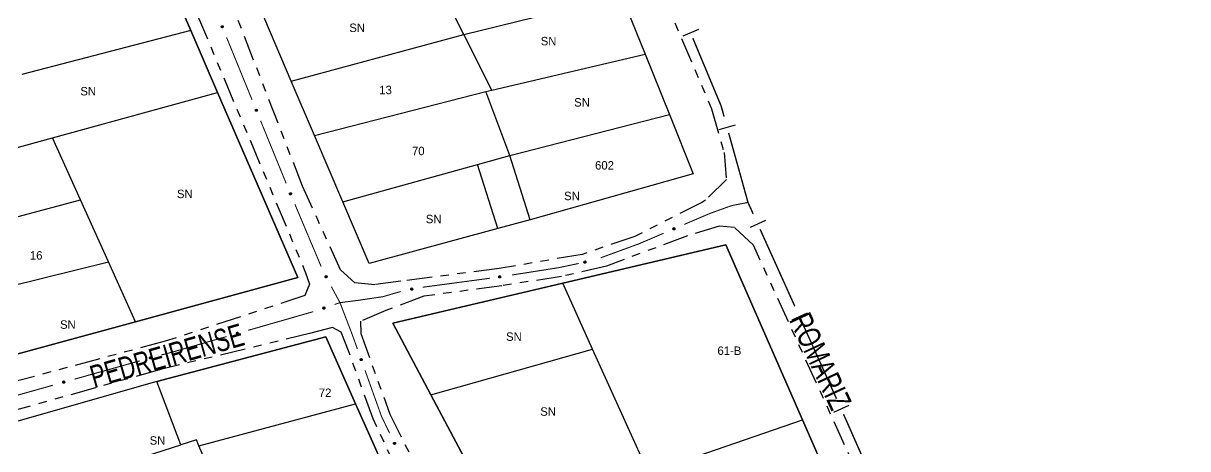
# Model space of a CAD drawing. Extents: x 204614 to 205597, y 4873311 to 4874446.
# Drawn here: x 205137.6 to 205344.2, y 4873926.9 to 4874002.4 of the extents above; entities that cross this region are included whole.
import ezdxf
from ezdxf.enums import TextEntityAlignment as Align

# ---------------------------------------------------------------- set-up
doc = ezdxf.new("R2010")
doc.units = 0
doc.header["$LTSCALE"] = 1.5
doc.header["$MEASUREMENT"] = 0
doc.linetypes.add('TRACO_25', pattern=[8, 3, -1, 1, -1, 1, -1])
for name, color, linetype in [('CD_MALHA_LOTES', 7, 'CONTINUOUS'), ('LM-LIM-SETORES-BAIRROS', 250, 'CONTINUOUS'), ('RU-QUADRA', 210, 'CONTINUOUS'), ('SV-EIXO-RUA-N-PAV', 6, 'CONTINUOUS'), ('SV-RUA-NAO-PAV', 7, 'CONTINUOUS'), ('SV-TXT-RUA-N-PAV', 7, 'CONTINUOUS'), ('Th_NmrPort', 1, 'CONTINUOUS')]:
    doc.layers.add(name, color=color, linetype=linetype)
doc.styles.add('ARIAL', font='ARIAL.SHX')

msp = doc.modelspace()

# ---------------------------------------------------------------- linework, layer by layer
at = {"layer": 'CD_MALHA_LOTES', "linetype": 'Continuous', "flags": 128}
for points in [[(205157.783302, 4874022.994016), (205167.279547, 4874001.095475)], [(205215.770281, 4874000.37061), (205210.124442, 4874011.614376)], [(205215.770281, 4874000.37061), (205243.729311, 4874007.303343)], [(205243.729311, 4874007.303343), (205247.904825, 4873996.929291)], [(205185.115667, 4873992.104977), (205180.414895, 4874003.080736)], [(205167.279547, 4874001.095475), (205137.313925, 4873993.290353)], [(205167.279547, 4874001.095475), (205172.034087, 4873990.131407)], [(205185.115667, 4873992.104977), (205215.770281, 4874000.37061)], [(205220.719198, 4873990.514776), (205215.770281, 4874000.37061)], [(205220.719198, 4873990.514776), (205247.904825, 4873996.929291)], [(205247.904825, 4873996.929291), (205252.219473, 4873986.209562)], [(205189.243058, 4873982.467998), (205185.115667, 4873992.104977)], [(205142.751146, 4873982.081198), (205172.034087, 4873990.131407)], [(205172.034087, 4873990.131407), (205186.278143, 4873957.284313)], [(205189.243058, 4873982.467998), (205219.646215, 4873990.261603)], [(205219.646215, 4873990.261603), (205220.719198, 4873990.514776)], [(205223.931551, 4873978.910161), (205219.646215, 4873990.261603)], [(205223.931551, 4873978.910161), (205252.219473, 4873986.209562)], [(205252.219473, 4873986.209562), (205256.462711, 4873975.667253)], [(205113.652506, 4873974.081655), (205142.751146, 4873982.081198)], [(205147.712359, 4873971.087449), (205142.751146, 4873982.081198)], [(205194.272844, 4873970.724033), (205189.243058, 4873982.467998)], [(205218.151972, 4873977.314934), (205223.931551, 4873978.910161)], [(205227.540817, 4873967.533744), (205223.931551, 4873978.910161)], [(205194.272844, 4873970.724033), (205218.151972, 4873977.314934)], [(205221.753915, 4873965.97037), (205218.151972, 4873977.314934)], [(205256.462711, 4873975.667253), (205227.540817, 4873967.533744)], [(205118.534239, 4873963.245938), (205147.712359, 4873971.087449)], [(205152.698706, 4873960.086017), (205147.712359, 4873971.087449)], [(205198.947579, 4873959.809069), (205194.272844, 4873970.724033)], [(205227.540817, 4873967.533744), (205221.753915, 4873965.97037)], [(205221.753915, 4873965.97037), (205198.947579, 4873959.809069)], [(205233.332133, 4873956.311384), (205262.214263, 4873963.110989)], [(205262.214263, 4873963.110989), (205275.82203, 4873932.04347)], [(205123.243177, 4873952.793768), (205152.698706, 4873960.086017)], [(205157.484357, 4873949.460591), (205152.698706, 4873960.086017)], [(205186.278143, 4873957.284313), (205157.484357, 4873949.460591)], [(205209.876053, 4873936.501153), (205203.123809, 4873949.199559), (205233.332133, 4873956.311384)], [(205238.592087, 4873944.613724), (205233.332133, 4873956.311384)], [(205157.484357, 4873949.460591), (205128.315522, 4873941.534961)], [(205161.269092, 4873938.86202), (205191.239296, 4873946.782938)], [(205191.239296, 4873946.782938), (205196.531992, 4873934.915591)], [(205209.876053, 4873936.501153), (205238.592087, 4873944.613724)], [(205247.820775, 4873924.277697), (205238.592087, 4873944.613724)], [(205161.269092, 4873938.86202), (205133.251673, 4873930.908573)], [(205165.544282, 4873927.65371), (205161.269092, 4873938.86202)], [(205220.214994, 4873917.057532), (205209.876053, 4873936.501153)], [(205168.751099, 4873927.456334), (205196.531992, 4873934.915591)], [(205196.531992, 4873934.915591), (205201.824179, 4873923.049388)], [(205248.56386, 4873922.640259), (205275.82203, 4873932.04347)], [(205275.82203, 4873932.04347), (205280.84233, 4873920.58176)], [(205138.964417, 4873919.132025), (205165.544282, 4873927.65371)], [(205168.283297, 4873928.531857), (205165.544282, 4873927.65371)], [(205168.751099, 4873927.456334), (205168.283297, 4873928.531857)], [(205173.81427, 4873915.815606), (205168.751099, 4873927.456334)]]:
    msp.add_lwpolyline(points, dxfattribs=at)
at = {"layer": 'LM-LIM-SETORES-BAIRROS'}
for points in [[(205257.371789, 4874001.253772), (205254.603659, 4874000.097288)], [(205263.909216, 4873984.309076), (205261.019314, 4873983.5038)], [(205269.262869, 4873967.401343), (205266.528329, 4873966.167531)], [(205276.665738, 4873950.994102), (205273.931198, 4873949.760291)], [(205284.068606, 4873934.586862), (205281.334066, 4873933.35305)]]:
    msp.add_lwpolyline(points, dxfattribs=at)
at = {"layer": 'LM-LIM-SETORES-BAIRROS', "const_width": 0.25}
for points in [[(205261.404126, 4873987.710969), (205256.373218, 4873999.75282)], [(205261.658989, 4873986.79634), (205261.404126, 4873987.710969)], [(205261.927414, 4873985.833039), (205261.658989, 4873986.79634)], [(205266.169043, 4873970.611065), (205262.73269, 4873982.943138)], [(205266.250518, 4873970.43049), (205266.169043, 4873970.611065)], [(205267.073058, 4873968.607464), (205266.250518, 4873970.43049)], [(205274.475927, 4873952.200223), (205268.30687, 4873965.872923)], [(205281.878795, 4873935.792983), (205275.709738, 4873949.465683)], [(205283.576361, 4873932.030608), (205283.112607, 4873933.058443)], [(205283.929074, 4873931.232703), (205283.576361, 4873932.030608)], [(205289.185074, 4873919.342604), (205283.929074, 4873931.232703)]]:
    msp.add_lwpolyline(points, dxfattribs=at)
at = {"layer": 'RU-QUADRA', "linetype": 'Continuous', "flags": 128}
for points in [[(205151.663073, 4874070.323337), (205179.86207, 4874077.836039), (205211.904237, 4874086.372628), (205216.429453, 4874075.129745), (205221.086538, 4874063.559233), (205229.873423, 4874041.728249), (205238.910807, 4874019.274899), (205243.729311, 4874007.303343), (205247.904825, 4873996.929291), (205252.219473, 4873986.209562), (205256.462711, 4873975.667253), (205227.540817, 4873967.533744), (205221.753915, 4873965.97037), (205198.947579, 4873959.809069), (205194.272844, 4873970.724033), (205189.243058, 4873982.467998), (205185.115667, 4873992.104977), (205180.414895, 4874003.080736), (205177.693247, 4874009.435467), (205175.130128, 4874015.420055), (205170.706796, 4874025.748019), (205165.976913, 4874036.79175), (205161.648691, 4874046.897646), (205156.348956, 4874059.271912)], [(205128.315522, 4873941.534961), (205157.484357, 4873949.460591), (205186.278143, 4873957.284313), (205172.034087, 4873990.131407), (205167.279547, 4874001.095475), (205157.783302, 4874022.994016), (205148.14284, 4874045.225124), (205138.668342, 4874067.073514), (205108.385432, 4874058.815806), (205079.078278, 4874050.824174), (205088.844708, 4874029.146164), (205098.609876, 4874007.470956), (205103.604557, 4873996.384536), (205108.695285, 4873985.084926), (205113.652506, 4873974.081655), (205118.534239, 4873963.245938), (205123.243177, 4873952.793768)]]:
    msp.add_lwpolyline(points, close=True, dxfattribs=at)
for points in [[(205280.84233, 4873920.58176), (205275.82203, 4873932.04347), (205262.214263, 4873963.110989), (205233.332133, 4873956.311384), (205203.123809, 4873949.199559), (205209.876053, 4873936.501153), (205220.214994, 4873917.057532)], [(205201.824179, 4873923.049388), (205196.531992, 4873934.915591), (205191.239296, 4873946.782938), (205161.269092, 4873938.86202), (205133.251673, 4873930.908573)]]:
    msp.add_lwpolyline(points, dxfattribs=at)
at = {"layer": 'SV-EIXO-RUA-N-PAV'}
for points in [[(205172.926796, 4874001.928693), (205172.972154, 4874001.910397), (205173.007395, 4874001.885398), (205173.030787, 4874001.856088), (205173.044704, 4874001.824797), (205173.055337, 4874001.791181), (205173.058579, 4874001.754925), (205173.053264, 4874001.713887), (205173.035231, 4874001.668258), (205173.007249, 4874001.63384), (205172.97974, 4874001.609369), (205172.947948, 4874001.592979), (205172.915119, 4874001.583197), (205172.877346, 4874001.581075), (205172.835811, 4874001.586867), (205172.790368, 4874001.606111), (205172.755987, 4874001.630856), (205172.734105, 4874001.6598), (205172.71783, 4874001.691867), (205172.707386, 4874001.726316), (205172.704409, 4874001.761924), (205172.710316, 4874001.803733), (205172.729904, 4874001.848333), (205172.754193, 4874001.882907), (205172.782822, 4874001.905189), (205172.814753, 4874001.920501), (205172.848339, 4874001.931576), (205172.884649, 4874001.936352), (205172.926796, 4874001.928693)], [(205178.977694, 4873987.116986), (205179.023051, 4873987.098691), (205179.058293, 4873987.073692), (205179.081685, 4873987.044382), (205179.095602, 4873987.013091), (205179.106234, 4873986.979475), (205179.109477, 4873986.943219), (205179.104162, 4873986.902181), (205179.086128, 4873986.856552), (205179.058146, 4873986.822134), (205179.030638, 4873986.797663), (205178.998845, 4873986.781273), (205178.966016, 4873986.771491), (205178.928244, 4873986.769368), (205178.886708, 4873986.775161), (205178.841266, 4873986.794404), (205178.806884, 4873986.81915), (205178.785003, 4873986.848094), (205178.768727, 4873986.880161), (205178.758284, 4873986.914609), (205178.755306, 4873986.950218), (205178.761213, 4873986.992027), (205178.780801, 4873987.036627), (205178.80509, 4873987.071201), (205178.83372, 4873987.093483), (205178.86565, 4873987.108795), (205178.899236, 4873987.119869), (205178.935547, 4873987.124646), (205178.977694, 4873987.116986)], [(205185.033678, 4873972.308811), (205185.07925, 4873972.291056), (205185.114786, 4873972.266477), (205185.138525, 4873972.237447), (205185.152813, 4873972.206324), (205185.163844, 4873972.172837), (205185.167517, 4873972.136622), (205185.16269, 4873972.095524), (205185.145201, 4873972.049684), (205185.11763, 4873972.014935), (205185.090414, 4873971.990139), (205185.058819, 4873971.973372), (205185.026108, 4873971.963201), (205184.988364, 4873971.960629), (205184.946762, 4873971.965928), (205184.901094, 4873971.98463), (205184.866421, 4873972.008965), (205184.844197, 4873972.037647), (205184.827541, 4873972.069518), (205184.816689, 4873972.10384), (205184.813288, 4873972.139411), (205184.818698, 4873972.181287), (205184.837755, 4873972.226117), (205184.861631, 4873972.260976), (205184.889994, 4873972.283597), (205184.92174, 4873972.299288), (205184.955192, 4873972.310761), (205184.991443, 4873972.315969), (205185.033678, 4873972.308811)], [(205253.20077, 4873965.885079), (205253.183209, 4873965.839433), (205253.158781, 4873965.803793), (205253.129852, 4873965.779931), (205253.09879, 4873965.765511), (205253.06535, 4873965.754338), (205253.029151, 4873965.750511), (205252.988032, 4873965.755164), (205252.942119, 4873965.772459), (205252.907254, 4873965.799882), (205252.882343, 4873965.826993), (205252.865441, 4873965.858517), (205252.855131, 4873965.891184), (205252.8524, 4873965.928917), (205252.857522, 4873965.97054), (205252.87603, 4873966.016287), (205252.900218, 4873966.051064), (205252.928806, 4873966.073409), (205252.960605, 4873966.0902), (205252.994881, 4873966.101197), (205253.030437, 4873966.104749), (205253.072336, 4873966.099516), (205253.117246, 4873966.08065), (205253.152207, 4873966.056922), (205253.174948, 4873966.028656), (205253.190773, 4873965.996976), (205253.202388, 4873965.963573), (205253.207749, 4873965.927344), (205253.20077, 4873965.885079)], [(205237.393031, 4873959.945817), (205237.366897, 4873959.904476), (205237.335983, 4873959.87429), (205237.302952, 4873959.856535), (205237.269673, 4873959.848455), (205237.234695, 4873959.844025), (205237.198445, 4873959.847338), (205237.159026, 4873959.859927), (205237.117372, 4873959.885852), (205237.08853, 4873959.919553), (205237.06939, 4873959.951005), (205237.058968, 4873959.985222), (205237.055233, 4873960.019273), (205237.059919, 4873960.056813), (205237.073067, 4873960.096636), (205237.10015, 4873960.13789), (205237.13066, 4873960.167276), (205237.16306, 4873960.183611), (205237.197526, 4873960.193872), (205237.233289, 4873960.197967), (205237.268854, 4873960.19451), (205237.308926, 4873960.181199), (205237.349289, 4873960.15393), (205237.378946, 4873960.123834), (205237.395731, 4873960.091672), (205237.405069, 4873960.057513), (205237.409939, 4873960.022485), (205237.408126, 4873959.985907), (205237.393031, 4873959.945817)], [(205191.326305, 4873957.613313), (205191.373351, 4873957.599944), (205191.411051, 4873957.578834), (205191.437427, 4873957.552177), (205191.454592, 4873957.522544), (205191.468739, 4873957.490249), (205191.475818, 4873957.454543), (205191.474897, 4873957.413173), (205191.461818, 4873957.365885), (205191.437654, 4873957.328687), (205191.412904, 4873957.30143), (205191.383034, 4873957.281752), (205191.351431, 4873957.268534), (205191.314099, 4873957.262408), (205191.272183, 4873957.26375), (205191.224952, 4873957.278053), (205191.188134, 4873957.299002), (205191.163299, 4873957.325456), (205191.143706, 4873957.35561), (205191.129658, 4873957.388753), (205191.122911, 4873957.423843), (205191.124339, 4873957.466043), (205191.139074, 4873957.512473), (205191.159549, 4873957.549433), (205191.185647, 4873957.574633), (205191.215768, 4873957.593254), (205191.247986, 4873957.607837), (205191.283583, 4873957.616448), (205191.326305, 4873957.613313)], [(205222.259028, 4873957.311419), (205222.229891, 4873957.272137), (205222.196816, 4873957.244335), (205222.162555, 4873957.229087), (205222.128767, 4873957.223507), (205222.093557, 4873957.221691), (205222.057654, 4873957.227693), (205222.019281, 4873957.24318), (205221.979671, 4873957.272133), (205221.953417, 4873957.307887), (205221.936671, 4873957.340676), (205221.928824, 4873957.375573), (205221.927633, 4873957.409808), (205221.9351, 4873957.446896), (205221.951175, 4873957.48563), (205221.981252, 4873957.524754), (205222.013865, 4873957.551788), (205222.04739, 4873957.565667), (205222.082524, 4873957.573334), (205222.118493, 4873957.574757), (205222.153702, 4873957.568662), (205222.192672, 4873957.552407), (205222.230895, 4873957.522209), (205222.258229, 4873957.48999), (205222.272575, 4873957.456668), (205222.279345, 4873957.421909), (205222.281595, 4873957.386616), (205222.277065, 4873957.350274), (205222.259028, 4873957.311419)], [(205206.654859, 4873955.147794), (205206.627486, 4873955.107264), (205206.595672, 4873955.078027), (205206.562119, 4873955.061279), (205206.52861, 4873955.054211), (205206.493514, 4873955.050841), (205206.457381, 4873955.05525), (205206.418361, 4873955.069026), (205206.377511, 4873955.0962), (205206.349702, 4873955.130759), (205206.331523, 4873955.162775), (205206.322141, 4873955.197292), (205206.319438, 4873955.23144), (205206.325259, 4873955.268822), (205206.339606, 4873955.308229), (205206.367925, 4873955.348644), (205206.399311, 4873955.377093), (205206.43219, 4873955.39244), (205206.466951, 4873955.401653), (205206.502822, 4873955.404664), (205206.538266, 4873955.400132), (205206.577916, 4873955.385615), (205206.617436, 4873955.357136), (205206.646168, 4873955.326156), (205206.661972, 4873955.293501), (205206.670272, 4873955.259075), (205206.67408, 4873955.223915), (205206.67116, 4873955.187409), (205206.654859, 4873955.147794)], [(205191.073078, 4873951.820434), (205191.051935, 4873951.776332), (205191.024746, 4873951.742751), (205190.994007, 4873951.721271), (205190.961894, 4873951.709372), (205190.92767, 4873951.700899), (205190.891281, 4873951.69997), (205190.850664, 4873951.707884), (205190.806275, 4873951.728783), (205190.773706, 4873951.758897), (205190.751034, 4873951.787906), (205190.736699, 4873951.820677), (205190.729025, 4873951.854062), (205190.729309, 4873951.891893), (205190.737732, 4873951.932976), (205190.759827, 4873951.977102), (205190.786709, 4873952.00984), (205190.816986, 4873952.029836), (205190.850023, 4873952.04404), (205190.885066, 4873952.052271), (205190.920792, 4873952.052978), (205190.962141, 4873952.044423), (205191.005405, 4873952.022039), (205191.038363, 4873951.9956), (205191.058779, 4873951.965611), (205191.07203, 4873951.932771), (205191.080946, 4873951.898549), (205191.083403, 4873951.862008), (205191.073078, 4873951.820434)], [(205175.717403, 4873947.314612), (205175.694314, 4873947.271496), (205175.665654, 4873947.239162), (205175.633988, 4873947.219073), (205175.601377, 4873947.208618), (205175.56681, 4873947.20168), (205175.530415, 4873947.202374), (205175.490192, 4873947.212091), (205175.446778, 4873947.234949), (205175.415585, 4873947.266485), (205175.394229, 4873947.296477), (205175.381369, 4873947.329854), (205175.375192, 4873947.363548), (205175.377162, 4873947.401328), (205175.387408, 4873947.441995), (205175.411449, 4873947.485092), (205175.439764, 4873947.516599), (205175.470903, 4873947.535225), (205175.50454, 4873947.547941), (205175.539916, 4873947.554602), (205175.575637, 4873947.553715), (205175.616564, 4873947.543325), (205175.658786, 4873947.519034), (205175.690533, 4873947.491152), (205175.709592, 4873947.460282), (205175.721365, 4873947.426884), (205175.728746, 4873947.392298), (205175.729572, 4873947.355684), (205175.717403, 4873947.314612)], [(205160.313565, 4873942.988521), (205160.290215, 4873942.945546), (205160.26136, 4873942.913386), (205160.229573, 4873942.89349), (205160.196899, 4873942.883233), (205160.16229, 4873942.876504), (205160.1259, 4873942.877418), (205160.085736, 4873942.887379), (205160.042462, 4873942.910499), (205160.01146, 4873942.942224), (205159.990287, 4873942.972344), (205159.977629, 4873943.005799), (205159.971656, 4873943.039529), (205159.973855, 4873943.077297), (205159.984347, 4873943.117901), (205160.008649, 4873943.160852), (205160.037154, 4873943.192187), (205160.068405, 4873943.210624), (205160.102119, 4873943.223136), (205160.137534, 4873943.229582), (205160.17325, 4873943.228479), (205160.214112, 4873943.217842), (205160.256187, 4873943.193295), (205160.287765, 4873943.165221), (205160.306636, 4873943.134237), (205160.318207, 4873943.100768), (205160.325378, 4873943.066138), (205160.325982, 4873943.02952), (205160.313565, 4873942.988521)], [(205197.589931, 4873942.909782), (205197.634441, 4873942.889511), (205197.668549, 4873942.862987), (205197.690631, 4873942.832677), (205197.703159, 4873942.800805), (205197.712304, 4873942.766754), (205197.713949, 4873942.73039), (205197.706836, 4873942.689626), (205197.686814, 4873942.644834), (205197.657347, 4873942.611679), (205197.628789, 4873942.588441), (205197.596307, 4873942.573463), (205197.56308, 4873942.565134), (205197.52525, 4873942.564674), (205197.48401, 4873942.572286), (205197.439457, 4873942.593508), (205197.406196, 4873942.619741), (205197.385608, 4873942.649619), (205197.370757, 4873942.68237), (205197.361838, 4873942.717244), (205197.360429, 4873942.752949), (205197.368168, 4873942.794459), (205197.389697, 4873942.838155), (205197.415482, 4873942.871627), (205197.445063, 4873942.892629), (205197.477636, 4873942.906524), (205197.511677, 4873942.916111), (205197.548162, 4873942.919287), (205197.589931, 4873942.909782)], [(205144.908365, 4873938.666507), (205144.885015, 4873938.623532), (205144.85616, 4873938.591372), (205144.824373, 4873938.571475), (205144.791699, 4873938.561218), (205144.75709, 4873938.554489), (205144.7207, 4873938.555403), (205144.680536, 4873938.565364), (205144.637262, 4873938.588484), (205144.60626, 4873938.620209), (205144.585087, 4873938.65033), (205144.572429, 4873938.683784), (205144.566456, 4873938.717514), (205144.568655, 4873938.755283), (205144.579147, 4873938.795886), (205144.603448, 4873938.838837), (205144.631954, 4873938.870172), (205144.663205, 4873938.888609), (205144.696919, 4873938.901121), (205144.732334, 4873938.907568), (205144.76805, 4873938.906464), (205144.808912, 4873938.895827), (205144.850987, 4873938.87128), (205144.882564, 4873938.843206), (205144.901436, 4873938.812222), (205144.913007, 4873938.778753), (205144.920178, 4873938.744123), (205144.920782, 4873938.707505), (205144.908365, 4873938.666507)], [(205203.482826, 4873928.068305), (205203.529236, 4873928.052874), (205203.565967, 4873928.030121), (205203.591141, 4873928.002326), (205203.606983, 4873927.971964), (205203.61969, 4873927.939077), (205203.625187, 4873927.903093), (205203.622442, 4873927.861803), (205203.607288, 4873927.815139), (205203.581507, 4873927.779043), (205203.555578, 4873927.752905), (205203.524869, 4873927.734563), (205203.492714, 4873927.722754), (205203.455147, 4873927.71828), (205203.413332, 4873927.721471), (205203.366778, 4873927.737844), (205203.33092, 4873927.760397), (205203.307276, 4873927.787921), (205203.289033, 4873927.81891), (205203.276462, 4873927.852641), (205203.271269, 4873927.887994), (205203.274558, 4873927.93009), (205203.291327, 4873927.975825), (205203.313413, 4873928.011846), (205203.340597, 4873928.03587), (205203.371511, 4873928.053144), (205203.404341, 4873928.06629), (205203.440283, 4873928.073322), (205203.482826, 4873928.068305)]]:
    msp.add_lwpolyline(points, close=True, dxfattribs=at)
for points in [[(205172.704409, 4874001.761924), (205172.790368, 4874001.606111)], [(205172.707386, 4874001.726316), (205172.755987, 4874001.630856)], [(205172.708127, 4874001.740343), (205172.770298, 4874001.624238)], [(205172.710316, 4874001.803733), (205172.835811, 4874001.586867)], [(205172.711647, 4874001.778631), (205172.809726, 4874001.603495)], [(205172.722978, 4874001.823057), (205172.854954, 4874001.586595)], [(205172.729904, 4874001.848333), (205172.877346, 4874001.581075)], [(205172.741942, 4874001.863232), (205172.893473, 4874001.586117)], [(205172.754193, 4874001.882907), (205172.915119, 4874001.583197)], [(205172.769108, 4874001.890544), (205172.929928, 4874001.590692)], [(205172.782822, 4874001.905189), (205172.947948, 4874001.592979)], [(205172.79937, 4874001.910277), (205172.96076, 4874001.601814)], [(205172.814753, 4874001.920501), (205172.97974, 4874001.609369)], [(205172.833992, 4874001.922947), (205172.993264, 4874001.626884)], [(205172.848339, 4874001.931576), (205173.007249, 4874001.63384)], [(205172.868152, 4874001.929532), (205173.019914, 4874001.655459)], [(205172.884649, 4874001.936352), (205173.035231, 4874001.668258)], [(205172.904376, 4874001.931064), (205173.041173, 4874001.693624)], [(205172.926796, 4874001.928693), (205173.053264, 4874001.713887)], [(205172.951098, 4874001.917723), (205173.052735, 4874001.741093)], [(205172.972154, 4874001.910397), (205173.058579, 4874001.754925)], [(205172.992305, 4874001.896233), (205173.052697, 4874001.780875)], [(205173.007395, 4874001.885398), (205173.055337, 4874001.791181)], [(205178.755306, 4873986.950218), (205178.841266, 4873986.794404)], [(205178.758284, 4873986.914609), (205178.806884, 4873986.81915)], [(205178.759024, 4873986.928636), (205178.821196, 4873986.812531)], [(205178.761213, 4873986.992027), (205178.886708, 4873986.775161)], [(205178.762545, 4873986.966924), (205178.860623, 4873986.791789)], [(205178.773875, 4873987.011351), (205178.905851, 4873986.774889)], [(205178.780801, 4873987.036627), (205178.928244, 4873986.769368)], [(205178.792839, 4873987.051526), (205178.94437, 4873986.774411)], [(205178.80509, 4873987.071201), (205178.966016, 4873986.771491)], [(205178.820005, 4873987.078838), (205178.980825, 4873986.778986)], [(205178.83372, 4873987.093483), (205178.998845, 4873986.781273)], [(205178.850268, 4873987.098571), (205179.011658, 4873986.790108)], [(205178.86565, 4873987.108795), (205179.030638, 4873986.797663)], [(205178.88489, 4873987.111241), (205179.044162, 4873986.815178)], [(205178.899236, 4873987.119869), (205179.058146, 4873986.822134)], [(205178.91905, 4873987.117826), (205179.070812, 4873986.843753)], [(205178.935547, 4873987.124646), (205179.086128, 4873986.856552)], [(205178.955273, 4873987.119358), (205179.092071, 4873986.881918)], [(205178.977694, 4873987.116986), (205179.104162, 4873986.902181)], [(205179.001995, 4873987.106017), (205179.103632, 4873986.929387)], [(205179.023051, 4873987.098691), (205179.109477, 4873986.943219)], [(205179.043202, 4873987.084527), (205179.103594, 4873986.969169)], [(205179.058293, 4873987.073692), (205179.106234, 4873986.979475)], [(205184.991443, 4873972.315969), (205185.145201, 4873972.049684)], [(205184.813288, 4873972.139411), (205184.901094, 4873971.98463)], [(205184.816689, 4873972.10384), (205184.866421, 4873972.008965)], [(205184.817263, 4873972.117875), (205184.88081, 4873972.002517)], [(205184.818698, 4873972.181287), (205184.946762, 4873971.965928)], [(205184.820328, 4873972.156202), (205184.920482, 4873971.982244)], [(205184.83113, 4873972.20076), (205184.965907, 4873971.965884)], [(205184.837755, 4873972.226117), (205184.988364, 4873971.960629)], [(205184.849615, 4873972.241158), (205185.004429, 4873971.965864)], [(205184.861631, 4873972.260976), (205185.026108, 4873971.963201)], [(205184.876454, 4873972.268791), (205185.040827, 4873971.970871)], [(205184.889994, 4873972.283597), (205185.058819, 4873971.973372)], [(205184.90648, 4873972.288882), (205185.071525, 4873971.982359)], [(205184.92174, 4873972.299288), (205185.090414, 4873971.990139)], [(205184.940949, 4873972.301962), (205185.103729, 4873972.007814)], [(205184.955192, 4873972.310761), (205185.11763, 4873972.014935)], [(205184.975028, 4873972.308953), (205185.130037, 4873972.036704)], [(205185.011231, 4873972.310915), (205185.150841, 4873972.075118)], [(205185.033678, 4873972.308811), (205185.16269, 4873972.095524)], [(205185.058108, 4873972.298131), (205185.161838, 4873972.122721)], [(205185.07925, 4873972.291056), (205185.167517, 4873972.136622)], [(205185.099568, 4873972.277132), (205185.161327, 4873972.1625)], [(205185.114786, 4873972.266477), (205185.163844, 4873972.172837)], [(205253.117246, 4873966.08065), (205252.8524, 4873965.928917)], [(205253.152207, 4873966.056922), (205252.855131, 4873965.891184)], [(205253.072336, 4873966.099516), (205252.857522, 4873965.97054)], [(205253.091862, 4873966.087168), (205252.857559, 4873965.951396)], [(205253.132337, 4873966.068854), (205252.857702, 4873965.912874)], [(205253.160084, 4873966.042132), (205252.862864, 4873965.876498)], [(205253.174948, 4873966.028656), (205252.865441, 4873965.858517)], [(205253.047258, 4873966.09778), (205252.873727, 4873965.99689)], [(205253.180302, 4873966.012192), (205252.874482, 4873965.845849)], [(205253.030437, 4873966.104749), (205252.87603, 4873966.016287)], [(205253.190773, 4873965.996976), (205252.882343, 4873965.826993)], [(205253.008919, 4873966.100683), (205252.893831, 4873966.036647)], [(205253.193529, 4873965.977778), (205252.900073, 4873965.813753)], [(205252.994881, 4873966.101197), (205252.900218, 4873966.051064)], [(205253.202388, 4873965.963573), (205252.907254, 4873965.799882)], [(205253.200664, 4873965.943729), (205252.929074, 4873965.787567)], [(205253.207749, 4873965.927344), (205252.942119, 4873965.772459)], [(205253.20278, 4873965.907535), (205252.967577, 4873965.766927)], [(205253.20077, 4873965.885079), (205252.988032, 4873965.755164)], [(205253.190194, 4873965.860604), (205253.015226, 4873965.756132)], [(205253.183209, 4873965.839433), (205253.029151, 4873965.750511)], [(205253.169372, 4873965.819056), (205253.055003, 4873965.756811)], [(205253.158781, 4873965.803793), (205253.06535, 4873965.754338)], [(205237.378946, 4873960.123834), (205237.055233, 4873960.019273)], [(205237.395731, 4873960.091672), (205237.058968, 4873959.985222)], [(205237.349289, 4873960.15393), (205237.059919, 4873960.056813)], [(205237.383784, 4873960.10779), (205237.05995, 4873960.00336)], [(205237.361787, 4873960.139415), (205237.061988, 4873960.040044)], [(205237.397769, 4873960.074479), (205237.065361, 4873959.971032)], [(205237.325665, 4873960.165277), (205237.069367, 4873960.077853)], [(205237.405069, 4873960.057513), (205237.06939, 4873959.951005)], [(205237.308926, 4873960.181199), (205237.073067, 4873960.096636)], [(205237.404024, 4873960.038146), (205237.084195, 4873959.934559)], [(205237.409939, 4873960.022485), (205237.08853, 4873959.919553)], [(205237.283991, 4873960.184392), (205237.094104, 4873960.119316)], [(205237.268854, 4873960.19451), (205237.10015, 4873960.13789)], [(205237.404375, 4873960.00336), (205237.107527, 4873959.903216)], [(205237.408126, 4873959.985907), (205237.117372, 4873959.885852)], [(205237.246956, 4873960.194722), (205237.121582, 4873960.154384)], [(205237.233289, 4873960.197967), (205237.13066, 4873960.167276)], [(205237.399385, 4873959.967448), (205237.14126, 4873959.875456)], [(205237.393031, 4873959.945817), (205237.159026, 4873959.859927)], [(205237.377881, 4873959.923877), (205237.185885, 4873959.855568)], [(205237.366897, 4873959.904476), (205237.198445, 4873959.847338)], [(205237.349349, 4873959.887193), (205237.225029, 4873959.84847)], [(205237.335983, 4873959.87429), (205237.234695, 4873959.844025)], [(205191.122911, 4873957.423843), (205191.224952, 4873957.278053)], [(205191.124339, 4873957.466043), (205191.272183, 4873957.26375)], [(205191.128333, 4873957.441225), (205191.244478, 4873957.277511)], [(205191.128903, 4873957.402779), (205191.203068, 4873957.293943)], [(205191.129658, 4873957.388753), (205191.188134, 4873957.299002)], [(205191.134875, 4873957.486604), (205191.291246, 4873957.265516)], [(205191.139074, 4873957.512473), (205191.314099, 4873957.262408)], [(205191.149459, 4873957.528568), (205191.329597, 4873957.269137)], [(205191.159549, 4873957.549433), (205191.351431, 4873957.268534)], [(205191.173567, 4873957.558613), (205191.365359, 4873957.277562)], [(205191.185647, 4873957.574633), (205191.383034, 4873957.281752)], [(205191.20156, 4873957.581452), (205191.394834, 4873957.291899)], [(205191.215768, 4873957.593254), (205191.412904, 4873957.30143)], [(205191.234639, 4873957.597732), (205191.424488, 4873957.320283)], [(205191.247986, 4873957.607837), (205191.437654, 4873957.328687)], [(205191.267904, 4873957.607912), (205191.447949, 4873957.35153)], [(205191.283583, 4873957.616448), (205191.461818, 4873957.365885)], [(205191.30376, 4873957.613287), (205191.465029, 4873957.391739)], [(205191.326305, 4873957.613313), (205191.474897, 4873957.413173)], [(205191.351636, 4873957.60499), (205191.471478, 4873957.440168)], [(205191.373351, 4873957.599944), (205191.475818, 4873957.454543)], [(205191.394894, 4873957.588003), (205191.46721, 4873957.479721)], [(205191.411051, 4873957.578834), (205191.468739, 4873957.490249)], [(205222.258229, 4873957.48999), (205221.927633, 4873957.409808)], [(205222.272575, 4873957.456668), (205221.928824, 4873957.375573)], [(205222.26186, 4873957.473631), (205221.931153, 4873957.393588)], [(205222.273328, 4873957.439372), (205221.934144, 4873957.360948)], [(205222.230895, 4873957.522209), (205221.9351, 4873957.446896)], [(205222.242278, 4873957.506805), (205221.935915, 4873957.430019)], [(205222.279345, 4873957.421909), (205221.936671, 4873957.340676)], [(205222.208181, 4873957.535283), (205221.946087, 4873957.467174)], [(205222.276861, 4873957.402674), (205221.950211, 4873957.323174)], [(205222.192672, 4873957.552407), (205221.951175, 4873957.48563)], [(205222.281595, 4873957.386616), (205221.953417, 4873957.307887)], [(205222.274623, 4873957.367958), (205221.971146, 4873957.290181)], [(205222.168045, 4873957.557446), (205221.973841, 4873957.506681)], [(205222.277065, 4873957.350274), (205221.979671, 4873957.272133)], [(205222.153702, 4873957.568662), (205221.981252, 4873957.524754)], [(205222.266975, 4873957.332517), (205222.002719, 4873957.259989)], [(205222.13188, 4873957.570504), (205222.003853, 4873957.539607)], [(205222.118493, 4873957.574757), (205222.013865, 4873957.551788)], [(205222.259028, 4873957.311419), (205222.019281, 4873957.24318)], [(205222.242288, 4873957.290667), (205222.045741, 4873957.236835)], [(205222.229891, 4873957.272137), (205222.057654, 4873957.227693)], [(205222.211105, 4873957.256207), (205222.084249, 4873957.226844)], [(205222.196816, 4873957.244335), (205222.093557, 4873957.221691)], [(205206.646168, 4873955.326156), (205206.319438, 4873955.23144)], [(205206.661972, 4873955.293501), (205206.322141, 4873955.197292)], [(205206.650518, 4873955.309974), (205206.323672, 4873955.215392)], [(205206.617436, 4873955.357136), (205206.325259, 4873955.268822)], [(205206.629489, 4873955.342249), (205206.326819, 4873955.251998)], [(205206.663489, 4873955.276254), (205206.328102, 4873955.182916)], [(205206.670272, 4873955.259075), (205206.331523, 4873955.162775)], [(205206.594166, 4873955.369192), (205206.335339, 4873955.289566)], [(205206.577916, 4873955.385615), (205206.339606, 4873955.308229)], [(205206.668641, 4873955.239749), (205206.345824, 4873955.145889)], [(205206.67408, 4873955.223915), (205206.349702, 4873955.130759)], [(205206.55309, 4873955.38956), (205206.36132, 4873955.330261)], [(205206.538266, 4873955.400132), (205206.367925, 4873955.348644)], [(205206.667939, 4873955.204967), (205206.368196, 4873955.113854)], [(205206.67116, 4873955.187409), (205206.377511, 4873955.0962)], [(205206.516384, 4873955.401007), (205206.389847, 4873955.364481)], [(205206.502822, 4873955.404664), (205206.399311, 4873955.377093)], [(205206.661865, 4873955.169224), (205206.401073, 4873955.085086)], [(205206.654859, 4873955.147794), (205206.418361, 4873955.069026)], [(205206.639051, 4873955.126323), (205206.445077, 4873955.063856)], [(205206.627486, 4873955.107264), (205206.457381, 4873955.05525)], [(205206.609422, 4873955.090519), (205206.483988, 4873955.055577)], [(205206.595672, 4873955.078027), (205206.493514, 4873955.050841)], [(205191.038363, 4873951.9956), (205190.729025, 4873951.854062)], [(205191.005405, 4873952.022039), (205190.729309, 4873951.891893)], [(205191.019508, 4873952.009077), (205190.733316, 4873951.875478)], [(205191.045036, 4873951.980229), (205190.735563, 4873951.838806)], [(205190.98062, 4873952.030558), (205190.736243, 4873951.913889)], [(205191.058779, 4873951.965611), (205190.736699, 4873951.820677)], [(205190.962141, 4873952.044423), (205190.737732, 4873951.932976)], [(205191.062805, 4873951.948773), (205190.744701, 4873951.807329)], [(205191.07203, 4873951.932771), (205190.751034, 4873951.787906)], [(205190.937004, 4873952.044691), (205190.755985, 4873951.95795)], [(205190.920792, 4873952.052978), (205190.759827, 4873951.977102)], [(205191.073247, 4873951.913415), (205190.767654, 4873951.773296)], [(205191.080946, 4873951.898549), (205190.773706, 4873951.758897)], [(205190.899018, 4873952.05064), (205190.779193, 4873951.995979)], [(205190.885066, 4873952.052271), (205190.786709, 4873952.00984)], [(205191.077646, 4873951.878906), (205190.794476, 4873951.744882)], [(205191.083403, 4873951.862008), (205190.806275, 4873951.728783)], [(205191.076871, 4873951.842658), (205190.831211, 4873951.721239)], [(205191.073078, 4873951.820434), (205190.850664, 4873951.707884)], [(205191.060586, 4873951.796879), (205190.877849, 4873951.706682)], [(205191.051935, 4873951.776332), (205190.891281, 4873951.69997)], [(205191.036518, 4873951.757122), (205190.917553, 4873951.704189)], [(205191.024746, 4873951.742751), (205190.92767, 4873951.700899)], [(205175.658786, 4873947.519034), (205175.377162, 4873947.401328)], [(205175.634407, 4873947.528649), (205175.38507, 4873947.422994)], [(205175.616564, 4873947.543325), (205175.387408, 4873947.441995)], [(205175.591464, 4873947.544714), (205175.406757, 4873947.466131)], [(205175.575637, 4873947.553715), (205175.411449, 4873947.485092)], [(205175.553781, 4873947.55235), (205175.431638, 4873947.503087)], [(205175.539916, 4873947.554602), (205175.439764, 4873947.516599)], [(205175.690533, 4873947.491152), (205175.375192, 4873947.363548)], [(205175.672297, 4873947.505456), (205175.380433, 4873947.384752)], [(205175.696514, 4873947.475498), (205175.381043, 4873947.348016)], [(205175.709592, 4873947.460282), (205175.381369, 4873947.329854)], [(205175.712862, 4873947.443281), (205175.388768, 4873947.316162)], [(205175.721365, 4873947.426884), (205175.394229, 4873947.296477)], [(205175.721717, 4873947.407493), (205175.41018, 4873947.28114)], [(205175.728746, 4873947.392298), (205175.415585, 4873947.266485)], [(205175.724573, 4873947.372822), (205175.435709, 4873947.251558)], [(205175.729572, 4873947.355684), (205175.446778, 4873947.234949)], [(205175.722183, 4873947.336644), (205175.471353, 4873947.226301)], [(205175.717403, 4873947.314612), (205175.490192, 4873947.212091)], [(205175.703872, 4873947.291637), (205175.517295, 4873947.209678)], [(205175.694314, 4873947.271496), (205175.530415, 4873947.202374)], [(205175.678056, 4873947.252993), (205175.556849, 4873947.205418)], [(205175.665654, 4873947.239162), (205175.56681, 4873947.20168)], [(205160.287765, 4873943.165221), (205159.971656, 4873943.039529)], [(205160.256187, 4873943.193295), (205159.973855, 4873943.077297)], [(205160.269616, 4873943.179636), (205159.977026, 4873943.060701)], [(205160.293651, 4873943.149532), (205159.977413, 4873943.023962)], [(205160.306636, 4873943.134237), (205159.977629, 4873943.005799)], [(205160.231866, 4873943.203058), (205159.981894, 4873943.098914)], [(205160.214112, 4873943.217842), (205159.984347, 4873943.117901)], [(205160.309803, 4873943.117216), (205159.984945, 4873942.992062)], [(205160.318207, 4873943.100768), (205159.990287, 4873942.972344)], [(205160.189022, 4873943.219382), (205160.003842, 4873943.141919)], [(205160.318441, 4873943.081375), (205160.006145, 4873942.956911)], [(205160.17325, 4873943.228479), (205160.008649, 4873943.160852)], [(205160.325378, 4873943.066138), (205160.01146, 4873942.942224)], [(205160.151385, 4873943.227246), (205160.028946, 4873943.178724)], [(205160.321087, 4873943.046687), (205160.031494, 4873942.927175)], [(205160.137534, 4873943.229582), (205160.037154, 4873943.192187)], [(205160.325982, 4873943.02952), (205160.042462, 4873942.910499)], [(205160.318478, 4873943.010525), (205160.066985, 4873942.901702)], [(205160.313565, 4873942.988521), (205160.085736, 4873942.887379)], [(205160.299895, 4873942.965629), (205160.112825, 4873942.884802)], [(205160.290215, 4873942.945546), (205160.1259, 4873942.877418)], [(205160.273845, 4873942.927143), (205160.152352, 4873942.880302)], [(205160.26136, 4873942.913386), (205160.16229, 4873942.876504)], [(205197.360429, 4873942.752949), (205197.439457, 4873942.593508)], [(205197.361838, 4873942.717244), (205197.406196, 4873942.619741)], [(205197.363195, 4873942.731225), (205197.420203, 4873942.6125)], [(205197.368168, 4873942.794459), (205197.48401, 4873942.572286)], [(205197.368395, 4873942.769322), (205197.458681, 4873942.590044)], [(205197.381667, 4873942.813207), (205197.503122, 4873942.571173)], [(205197.389697, 4873942.838155), (205197.52525, 4873942.564674)], [(205197.402378, 4873942.85251), (205197.541583, 4873942.569003)], [(205197.415482, 4873942.871627), (205197.56308, 4873942.565134)], [(205197.430719, 4873942.878601), (205197.578204, 4873942.571971)], [(205197.445063, 4873942.892629), (205197.596307, 4873942.573463)], [(205197.461819, 4873942.896985), (205197.609495, 4873942.581726)], [(205197.477636, 4873942.906524), (205197.628789, 4873942.588441)], [(205197.496965, 4873942.908121), (205197.64307, 4873942.605344)], [(205197.511677, 4873942.916111), (205197.657347, 4873942.611679)], [(205197.531381, 4873942.913198), (205197.67095, 4873942.63272)], [(205197.548162, 4873942.919287), (205197.686814, 4873942.644834)], [(205197.567637, 4873942.913137), (205197.693866, 4873942.669914)], [(205197.589931, 4873942.909782), (205197.706836, 4873942.689626)], [(205197.613727, 4873942.897755), (205197.707503, 4873942.716829)], [(205197.634441, 4873942.889511), (205197.713949, 4873942.73039)], [(205197.65395, 4873942.874475), (205197.709213, 4873942.756574)], [(205197.668549, 4873942.862987), (205197.712304, 4873942.766754)], [(205144.882564, 4873938.843206), (205144.566456, 4873938.717514)], [(205144.850987, 4873938.87128), (205144.568655, 4873938.755283)], [(205144.864416, 4873938.857621), (205144.571826, 4873938.738686)], [(205144.888451, 4873938.827517), (205144.572213, 4873938.701947)], [(205144.901436, 4873938.812222), (205144.572429, 4873938.683784)], [(205144.826666, 4873938.881043), (205144.576694, 4873938.776899)], [(205144.808912, 4873938.895827), (205144.579147, 4873938.795886)], [(205144.904603, 4873938.795201), (205144.579745, 4873938.670048)], [(205144.913007, 4873938.778753), (205144.585087, 4873938.65033)], [(205144.783822, 4873938.897367), (205144.598642, 4873938.819904)], [(205144.913241, 4873938.75936), (205144.600945, 4873938.634896)], [(205144.76805, 4873938.906464), (205144.603448, 4873938.838837)], [(205144.920178, 4873938.744123), (205144.60626, 4873938.620209)], [(205144.746185, 4873938.905232), (205144.623746, 4873938.856709)], [(205144.915887, 4873938.724672), (205144.626294, 4873938.605161)], [(205144.732334, 4873938.907568), (205144.631954, 4873938.870172)], [(205144.920782, 4873938.707505), (205144.637262, 4873938.588484)], [(205144.913278, 4873938.68851), (205144.661784, 4873938.579688)], [(205144.908365, 4873938.666507), (205144.680536, 4873938.565364)], [(205144.894695, 4873938.643615), (205144.707625, 4873938.562787)], [(205144.885015, 4873938.623532), (205144.7207, 4873938.555403)], [(205144.868645, 4873938.605128), (205144.747152, 4873938.558287)], [(205144.85616, 4873938.591372), (205144.75709, 4873938.554489)], [(205203.271269, 4873927.887994), (205203.366778, 4873927.737844)], [(205203.274558, 4873927.93009), (205203.413332, 4873927.721471)], [(205203.276326, 4873927.866687), (205203.345616, 4873927.754684)], [(205203.276462, 4873927.852641), (205203.33092, 4873927.760397)], [(205203.277452, 4873927.90512), (205203.386261, 4873927.73644)], [(205203.285991, 4873927.950166), (205203.432454, 4873927.722394)], [(205203.291327, 4873927.975825), (205203.455147, 4873927.71828)], [(205203.302412, 4873927.991446), (205203.470928, 4873927.724319)], [(205203.313413, 4873928.011846), (205203.492714, 4873927.722754)], [(205203.327823, 4873928.020398), (205203.507027, 4873927.731158)], [(205203.340597, 4873928.03587), (205203.524869, 4873927.734563)], [(205203.356796, 4873928.04198), (205203.537106, 4873927.74418)], [(205203.371511, 4873928.053144), (205203.555578, 4873927.752905)], [(205203.390561, 4873928.056784), (205203.567983, 4873927.771229)], [(205203.404341, 4873928.06629), (205203.581507, 4873927.779043)], [(205203.424243, 4873928.065486), (205203.5928, 4873927.80141)], [(205203.440283, 4873928.073322), (205203.607288, 4873927.815139)], [(205203.460301, 4873928.069274), (205203.611638, 4873927.840826)], [(205203.482826, 4873928.068305), (205203.622442, 4873927.861803)], [(205203.507764, 4873928.058872), (205203.620217, 4873927.888923)], [(205203.529236, 4873928.052874), (205203.625187, 4873927.903093)], [(205203.550231, 4873928.039994), (205203.617698, 4873927.928626)], [(205203.565967, 4873928.030121), (205203.61969, 4873927.939077)]]:
    msp.add_lwpolyline(points, dxfattribs=at)
at = {"layer": 'SV-EIXO-RUA-N-PAV', "const_width": 0.18}
for points in [[(205173.635591, 4873999.902589), (205178.173764, 4873988.79381)], [(205179.686488, 4873985.090883), (205184.224661, 4873973.982104)], [(205185.766505, 4873970.291275), (205190.436399, 4873959.237222)], [(205264.204933, 4873970.233874), (205263.260146, 4873970.052436)], [(205266.169043, 4873970.611065), (205264.204933, 4873970.233874)], [(205259.375013, 4873968.644075), (205254.864411, 4873966.715946)], [(205259.463925, 4873968.676306), (205259.375013, 4873968.644075)], [(205263.260146, 4873970.052436), (205259.463925, 4873968.676306)], [(205251.186361, 4873965.143704), (205247.50831, 4873963.571461)], [(205246.821177, 4873963.277735), (205240.948608, 4873961.130774)], [(205247.50831, 4873963.571461), (205246.821177, 4873963.277735)], [(205240.046476, 4873960.800963), (205240.008427, 4873960.790467)], [(205240.948608, 4873961.130774), (205240.046476, 4873960.800963)], [(205232.616159, 4873959.052653), (205224.315089, 4873957.74902)], [(205233.200539, 4873959.17568), (205232.616159, 4873959.052653)], [(205236.136188, 4873959.793712), (205233.200539, 4873959.17568)], [(205220.357758, 4873957.168085), (205208.463756, 4873955.576633)], [(205192.246521, 4873955.674064), (205193.669937, 4873953.033252)], [(205201.413685, 4873953.904852), (205197.710561, 4873953.357799)], [(205201.659994, 4873953.977102), (205201.413685, 4873953.904852)], [(205204.5387, 4873954.821523), (205201.659994, 4873953.977102)], [(205193.772176, 4873952.843572), (205192.797638, 4873952.516087)], [(205193.669937, 4873953.033252), (205193.772176, 4873952.843572)], [(205194.736261, 4873952.966648), (205193.772176, 4873952.843572)], [(205193.772176, 4873952.843572), (205195.84374, 4873947.442711)], [(205197.140039, 4873953.273518), (205194.736261, 4873952.966648)], [(205197.710561, 4873953.357799), (205197.140039, 4873953.273518)], [(205189.005324, 4873951.2441), (205177.471267, 4873947.932673)], [(205195.84374, 4873947.442711), (205195.935128, 4873947.204449)], [(205173.626582, 4873946.828864), (205164.97604, 4873944.345294)], [(205195.935128, 4873947.204449), (205196.860479, 4873944.62032)], [(205164.01928, 4873944.070609), (205162.079322, 4873943.565688)], [(205164.97604, 4873944.345294), (205164.01928, 4873944.070609)], [(205158.21984, 4873942.515446), (205146.66594, 4873939.273935)], [(205198.208988, 4873940.854484), (205200.906006, 4873933.322811)], [(205142.81464, 4873938.193431), (205135.11204, 4873936.032424)], [(205200.906006, 4873933.322811), (205201.149385, 4873932.643152)], [(205201.149385, 4873932.643152), (205202.575903, 4873929.691737)]]:
    msp.add_lwpolyline(points, dxfattribs=at)
at = {"layer": 'SV-RUA-NAO-PAV', "linetype": 'TRACO_25'}
for points in [[(205214.429351, 4874089.179813, 6.487057), (205240.190892, 4874032.765485, 5.967597), (205259.711077, 4873987.209602, 5.497609), (205261.916986, 4873979.458648, 5.522345), (205262.344132, 4873974.708101, 5.547081), (205258.633166, 4873971.025891, 5.547081), (205258.088583, 4873970.682829, 5.547081), (205246.096331, 4873964.582647, 5.522345), (205236.73237, 4873961.407681, 5.794443), (205222.009658, 4873958.88301, 6.041805), (205204.557508, 4873956.633483, 6.33864), (205199.92531, 4873956.008605, 6.511793), (205196.394561, 4873956.383794, 6.511793), (205193.889864, 4873958.659151, 6.610738), (205187.1245, 4873973.486082, 6.783892), (205175.14587, 4874004.365018, 7.377561), (205160.436666, 4874039.194507, 7.377561), (205146.145059, 4874071.507894, 7.352824), (205146.851936, 4874072.638897, 7.352824), (205212.732847, 4874089.745314, 7.352824)], [(205140.419357, 4874070.094141, 7.600186), (205159.188783, 4874025.868074, 7.031254), (205187.680111, 4873958.159352, 6.882836), (205188.356814, 4873956.134099, 6.8581), (205187.531129, 4873954.083905, 6.8581), (205162.744079, 4873945.98403, 7.154935), (205133.249457, 4873938.084373, 7.451769), (205126.438653, 4873937.884633, 7.525978), (205123.408325, 4873939.484936, 7.600186), (205120.201088, 4873946.360835, 7.600186), (205096.546871, 4873999.817769, 8.045438), (205078.705474, 4874041.773181, 8.119647), (205074.679822, 4874051.29122, 8.119647), (205075.386699, 4874052.987724, 8.119647), (205138.581478, 4874070.659642, 8.119647)]]:
    msp.add_polyline3d(points, close=True, dxfattribs=at)
for points in [[(205344.19225, 4873783.143212, 4.196815), (205339.577109, 4873798.030763, 4.352428), (205335.8, 4873808.93, 4.410784), (205331.02, 4873818.6, 4.469139), (205320.750212, 4873843.843474, 4.804995), (205307.822411, 4873875.045116, 4.804995), (205288.303422, 4873916.725567, 5.274983), (205267.130367, 4873963.031602, 5.373928), (205263.749001, 4873966.182093, 5.4234), (205261.069657, 4873966.407229, 5.4234), (205255.411161, 4873964.682272, 5.571817), (205241.064922, 4873959.332271, 5.794443), (205233.102789, 4873957.482395, 6.313904), (205222.469655, 4873955.849843, 6.214959), (205208.664878, 4873953.983018, 6.660211), (205201.904879, 4873951.433014, 6.734419), (205197.423314, 4873949.532988, 6.907573), (205197.449026, 4873947.357745, 6.783892), (205202.611663, 4873933.080941, 6.783892), (205207.171736, 4873924.004741, 6.783892), (205211.330476, 4873917.178808, 6.783892), (205216.692537, 4873905.802319, 6.660211), (205220.417492, 4873897.847798, 6.561266)], [(205217.096017, 4873896.601277, 6.313904), (205211.733817, 4873908.427817, 6.437585), (205205.420183, 4873919.979365, 6.635474), (205199.657212, 4873932.230968, 6.759155), (205195.396792, 4873943.982454, 6.684947), (205193.99889, 4873947.629259, 6.684947), (205192.465744, 4873948.433071, 6.957045), (205188.6099, 4873947.433119, 6.981781), (205161.919305, 4873940.983507, 7.080726), (205129.395227, 4873931.858839, 7.674395), (205127.968706, 4873929.408625, 7.674395), (205128.54532, 4873927.158351, 7.674395), (205140.021422, 4873901.88006, 7.476505), (205146.936192, 4873889.753423, 7.377561), (205152.371397, 4873884.777643, 7.25388), (205158.882942, 4873881.026956, 7.154935), (205201.15528, 4873865.148435, 6.833364), (205229.053451, 4873853.270956, 6.388112), (205237.668653, 4873848.545073, 6.388112), (205243.068978, 4873845.214704, 6.116014), (205245.353224, 4873842.702034, 6.375408), (205247.294833, 4873839.446983, 6.355957), (205253.742387, 4873828.108828, 6.355957)]]:
    msp.add_polyline3d(points, dxfattribs=at)

# ---------------------------------------------------------------- texts
at = {"layer": 'SV-TXT-RUA-N-PAV', "style": 'ARIAL', "width": 0.7}
for s, rotation, p in [('ROMARIZ', 295, (205273.424461, 4873949.78962)), ('PEDREIRENSE', 16, (205150.145037, 4873937.653508))]:
    msp.add_text(s, height=4, rotation=rotation, dxfattribs=at).set_placement(p)
at = {"layer": 'Th_NmrPort', "color": 1}
for s, p in [('SN', (205195.420448, 4874001.579458)), ('SN', (205229.388409, 4873999.214494)), ('SN', (205147.698128, 4873990.338059)), ('13', (205200.744731, 4873990.553565)), ('SN', (205235.324037, 4873988.354992)), ('70', (205206.553314, 4873979.73716)), ('602', (205239.033804, 4873977.191965)), ('SN', (205164.839572, 4873972.125274)), ('SN', (205233.541873, 4873971.763268)), ('SN', (205209.00682, 4873967.674092)), ('16', (205138.747599, 4873961.225995)), ('SN', (205144.095028, 4873948.954279)), ('SN', (205223.236786, 4873946.815188)), ('61-B', (205260.746789, 4873944.321909)), ('72', (205190.013171, 4873936.866425)), ('SN', (205229.305712, 4873933.535554)), ('SN', (205159.999441, 4873928.406179))]:
    msp.add_text(s, height=1.5, dxfattribs=at).set_placement(p, align=Align.MIDDLE_LEFT)

doc.saveas('drawing.dxf')
